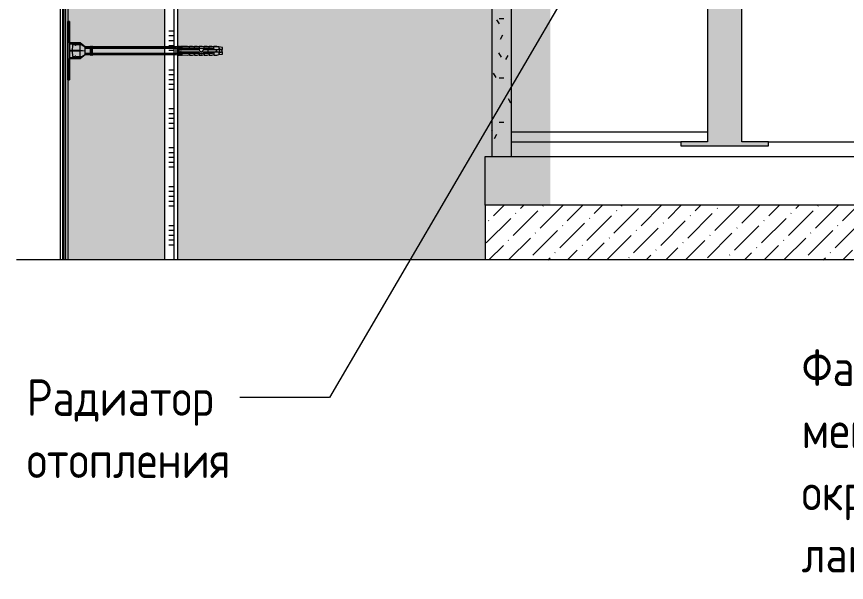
# Model space of a CAD drawing. Header units: millimetres. Extents: x 706 to 61221, y -16940 to 17865.
# Drawn here: x 13580 to 14432, y 3627 to 4208 of the extents above; entities that cross this region are included whole.
import ezdxf

# ---------------------------------------------------------------- set-up
doc = ezdxf.new("R2010")
doc.units = ezdxf.units.MM
for name, color, linetype, lineweight in [('Аннотация', 7, 'Continuous', 20), ('ТН_Крепеж', 7, 'Continuous', 20), ('Узлы', 7, 'Continuous', 20)]:
    doc.layers.add(name, color=color, linetype=linetype, lineweight=lineweight)
doc.layers.add('Линии', color=7, linetype='Continuous', lineweight=9, true_color=0x00a600)
doc.layers.add('Откосы оконные_dwg', color=7, linetype='Continuous', lineweight=9, true_color=0x767676)
doc.styles.add('GOST Common_2', font='GOST_Common.ttf', dxfattribs={"width": 0.9, "height": 37.5})

# ---------------------------------------------------------------- blocks, each defined once
blk = doc.blocks.new('Откосы оконные_dwg_Фасадный держатель_низ-4293964-Подиумы')
at = {"layer": 'ТН_Крепеж'}
for p, q in [((1956.54, 4677.14), (1957.04, 4677.16)), ((1957.54, 4677.18), (1958.04, 4677.2)), ((1958.54, 4677.22), (1959.04, 4677.24)), ((1959.54, 4677.26), (1960.04, 4677.28)), ((1987.04, 4670.53), (1987.04, 4675.53)), ((1956.54, 4668.93), (1957.04, 4668.91)), ((1957.54, 4668.89), (1958.04, 4668.87)), ((1958.54, 4668.85), (1959.04, 4668.83)), ((1959.54, 4668.81), (1960.04, 4668.78)), ((1959.66, 4672.03), (1977.54, 4672.03))]:
    blk.add_line(p, q, dxfattribs=at)
at = {"layer": 'ТН_Крепеж', "flags": 128}
for points in [[(1956.04, 4677.12), (1954.04, 4677.03), (1954.04, 4669.03), (1956.04, 4668.95)], [(1957.54, 4674.15), (1957.54, 4677.53), (1957.04, 4677.53), (1957.04, 4668.53), (1957.54, 4668.53), (1957.54, 4671.92)], [(1958.54, 4674.53), (1958.54, 4677.53), (1958.04, 4677.53), (1958.04, 4674.45)], [(1959.54, 4674.15), (1959.54, 4677.53), (1959.04, 4677.53), (1959.04, 4674.45)], [(1983.04, 4677.03), (1981.04, 4677.53), (1978.04, 4677.53), (1978.04, 4674.03), (1959.66, 4674.03)], [(1960.54, 4674.03), (1960.54, 4677.53), (1960.04, 4677.53), (1960.04, 4674.03)], [(1960.54, 4677.31), (1966.04, 4677.53), (1968.04, 4677.03)], [(1968.04, 4674.03), (1968.04, 4677.53), (1971.04, 4677.53), (1973.04, 4677.03)], [(1973.04, 4674.03), (1973.04, 4677.53), (1976.04, 4677.53), (1978.04, 4677.03)], [(1993.04, 4674.03), (1993.04, 4677.53), (1996.04, 4677.53), (1998.04, 4677.03), (1998.04, 4674.03), (1982.04, 4674.03)], [(1982.54, 4672.03), (1998.04, 4672.03), (1998.04, 4669.03), (2002.04, 4669.53), (2002.04, 4671.53), (2001.54, 4672.03), (2001.54, 4674.03), (2002.04, 4674.53), (2002.04, 4676.53), (1998.04, 4677.03)], [(1983.04, 4674.03), (1983.04, 4677.53), (1986.04, 4677.53), (1988.04, 4677.03)], [(1988.04, 4674.03), (1988.04, 4677.53), (1991.04, 4677.53), (1993.04, 4677.03)], [(1998.04, 4671.03), (1999.04, 4671.03), (1999.04, 4675.03), (1998.04, 4675.03)], [(1999.04, 4674.53), (2000.54, 4674.53), (2000.54, 4674.03), (2001.54, 4674.03)], [(1958.04, 4671.62), (1958.04, 4668.53), (1958.54, 4668.53), (1958.54, 4671.53)], [(1959.04, 4671.62), (1959.04, 4668.53), (1959.54, 4668.53), (1959.54, 4671.92)], [(1960.04, 4672.03), (1960.04, 4668.53), (1960.54, 4668.53), (1960.54, 4672.03)], [(1960.54, 4668.76), (1966.04, 4668.53), (1968.04, 4669.03)], [(1968.04, 4672.03), (1968.04, 4668.53), (1971.04, 4668.53), (1973.04, 4669.03)], [(1973.04, 4672.03), (1973.04, 4668.53), (1976.04, 4668.53), (1978.04, 4669.03)], [(1978.04, 4670.97), (1978.04, 4668.53), (1981.04, 4668.53), (1983.04, 4669.03)], [(1983.04, 4672.03), (1983.04, 4668.53), (1986.04, 4668.53), (1988.04, 4669.03)], [(1988.04, 4672.03), (1988.04, 4668.53), (1991.04, 4668.53), (1993.04, 4669.03)], [(1993.04, 4672.03), (1993.04, 4668.53), (1996.04, 4668.53), (1998.04, 4669.03)], [(1999.04, 4671.53), (2000.54, 4671.53), (2000.54, 4672.03), (2001.54, 4672.03)]]:
    blk.add_lwpolyline(points, dxfattribs=at)
blk.add_lwpolyline([(1956.04, 4668.53), (1956.54, 4668.53), (1956.54, 4677.53), (1956.04, 4677.53)], close=True, dxfattribs=at)
at = {"layer": 'ТН_Крепеж'}
for centre, radius, start, end in [((1958.54, 4673.03), 1.5, 41.81031, 318.18969), ((1959.66, 4673.03), 1, 90, 270), ((1980.04, 4674.03), 2, 180, 0), ((1980.04, 4672.56), 2.56, 191.95449, 348.04551)]:
    blk.add_arc(centre, radius, start, end, dxfattribs=at)
blk = doc.blocks.new('Откосы оконные_dwg_Фасадный держатель_верх-4293965-Подиумы')
at = {"layer": 'ТН_Крепеж'}
for p, q in [((1855.82, 4673.53), (1855.82, 4680.03)), ((1866.32, 4677.03), (1866.82, 4677.03)), ((1867.32, 4677.03), (1867.82, 4677.03)), ((1855.82, 4666.03), (1855.82, 4672.53)), ((1866.32, 4669.03), (1866.82, 4669.03)), ((1867.32, 4669.03), (1867.82, 4669.03))]:
    blk.add_line(p, q, dxfattribs=at)
at = {"layer": 'ТН_Крепеж', "flags": 128}
for points in [[(1844.82, 4643.03), (1842.82, 4643.03), (1842.82, 4703.03), (1844.82, 4703.03)], [(1865.82, 4668.53), (1866.32, 4668.53), (1866.32, 4677.53), (1865.82, 4677.53)], [(1866.82, 4668.53), (1867.32, 4668.53), (1867.32, 4677.53), (1866.82, 4677.53)], [(1867.82, 4668.53), (1868.32, 4668.53), (1868.32, 4677.53), (1867.82, 4677.53)]]:
    blk.add_lwpolyline(points, close=True, dxfattribs=at)
for points in [[(1844.82, 4665.03), (1855.82, 4665.03), (1860.82, 4669.03), (1860.82, 4677.03), (1855.82, 4681.03), (1844.82, 4681.03)], [(1844.82, 4680.03), (1855.82, 4680.03), (1860.82, 4677.03), (1865.82, 4677.03)], [(1844.82, 4673.53), (1855.82, 4673.53), (1860.82, 4673.03), (1855.82, 4672.53), (1844.82, 4672.53)], [(1844.82, 4666.03), (1855.82, 4666.03), (1860.82, 4669.03), (1865.82, 4669.03)]]:
    blk.add_lwpolyline(points, dxfattribs=at)
blk = doc.blocks.new('Откосы оконные_dwg__U17-4293966-Подиумы')
at = {"layer": 'ТН_Крепеж'}
for p, q in [((1868.32, 4677.03), (1954.04, 4677.03)), ((1868.32, 4669.03), (1954.04, 4669.03))]:
    blk.add_line(p, q, dxfattribs=at)
at = {"layer": 'ТН_Крепеж', "color": 8, "true_color": 0x767676, "flags": 128}
blk.add_lwpolyline([(1842.82, 4643.03), (1844.82, 4643.03), (1844.82, 4665.03), (1855.82, 4665.03), (1860.82, 4669.03), (1865.82, 4669.03), (1865.82, 4668.53), (1866.32, 4668.53), (1866.32, 4669.03), (1866.82, 4669.03), (1866.82, 4668.53), (1867.32, 4668.53), (1867.32, 4669.03), (1867.82, 4669.03), (1867.82, 4668.53), (1868.32, 4668.53), (1868.32, 4669.03), (1954.04, 4669.03), (1956.04, 4668.95), (1956.04, 4668.53), (1956.54, 4668.53), (1956.54, 4668.93), (1957.04, 4668.91), (1957.04, 4668.53), (1957.54, 4668.53), (1957.54, 4668.89), (1958.04, 4668.87), (1958.04, 4668.53), (1958.54, 4668.53), (1958.54, 4668.85), (1959.04, 4668.83), (1959.04, 4668.53), (1959.54, 4668.53), (1959.54, 4668.81), (1960.04, 4668.78), (1960.04, 4668.53), (1960.54, 4668.53), (1960.54, 4668.76), (1966.04, 4668.53), (1968.04, 4669.03), (1968.04, 4668.53), (1971.04, 4668.53), (1973.04, 4669.03), (1973.04, 4668.53), (1976.04, 4668.53), (1978.04, 4669.03), (1978.04, 4668.53), (1981.04, 4668.53), (1983.04, 4669.03), (1983.04, 4668.53), (1986.04, 4668.53), (1988.04, 4669.03), (1988.04, 4668.53), (1991.04, 4668.53), (1993.04, 4669.03), (1993.04, 4668.53), (1996.04, 4668.53), (1998.04, 4669.03), (2002.04, 4669.53), (2002.04, 4671.53), (2001.54, 4672.03), (2001.54, 4674.03), (2002.04, 4674.53), (2002.04, 4676.53), (1998.04, 4677.03), (1996.04, 4677.53), (1993.04, 4677.53), (1993.04, 4677.03), (1991.04, 4677.53), (1988.04, 4677.53), (1988.04, 4677.03), (1986.04, 4677.53), (1983.04, 4677.53), (1983.04, 4677.03), (1981.04, 4677.53), (1978.04, 4677.53), (1978.04, 4677.03), (1976.04, 4677.53), (1973.04, 4677.53), (1973.04, 4677.03), (1971.04, 4677.53), (1968.04, 4677.53), (1968.04, 4677.03), (1966.04, 4677.53), (1960.54, 4677.31), (1960.54, 4677.53), (1960.04, 4677.53), (1960.04, 4677.28), (1959.54, 4677.26), (1959.54, 4677.53), (1959.04, 4677.53), (1959.04, 4677.24), (1958.54, 4677.22), (1958.54, 4677.53), (1958.04, 4677.53), (1958.04, 4677.2), (1957.54, 4677.18), (1957.54, 4677.53), (1957.04, 4677.53), (1957.04, 4677.16), (1956.54, 4677.14), (1956.54, 4677.53), (1956.04, 4677.53), (1956.04, 4677.12), (1954.04, 4677.03), (1868.32, 4677.03), (1868.32, 4677.53), (1867.82, 4677.53), (1867.82, 4677.03), (1867.32, 4677.03), (1867.32, 4677.53), (1866.82, 4677.53), (1866.82, 4677.03), (1866.32, 4677.03), (1866.32, 4677.53), (1865.82, 4677.53), (1865.82, 4677.03), (1860.82, 4677.03), (1855.82, 4681.03), (1844.82, 4681.03), (1844.82, 4703.03), (1842.82, 4703.03)], close=True, dxfattribs=at)
at = {"layer": 'ТН_Крепеж', "flags": 128}
for points in [[(1850.32, 4679.03), (1847.82, 4679.03), (1847.32, 4673.03), (1847.82, 4667.03), (1850.32, 4667.03)], [(1851.32, 4667.03), (1857.45, 4667.03), (1860.82, 4669.03), (1860.82, 4670.53), (1991.54, 4670.53), (1996.54, 4673.03), (1991.54, 4675.53), (1860.82, 4675.53), (1860.82, 4677.03), (1857.45, 4679.03), (1851.32, 4679.03)]]:
    blk.add_lwpolyline(points, dxfattribs=at)
at = {"layer": 'ТН_Крепеж'}
for centre, start, end in [((1850.82, 4679.03), 180, 0), ((1850.82, 4667.03), 0, 180)]:
    blk.add_arc(centre, 0.5, start, end, dxfattribs=at)
for name in ['Откосы оконные_dwg_Фасадный держатель_верх-4293965-Подиумы', 'Откосы оконные_dwg_Фасадный держатель_низ-4293964-Подиумы']:
    blk.add_blockref(name, (0, 0))
blk = doc.blocks.new('ADSK_Обрыв_Линия - По умолчанию-5842671-Подиумы')
at = {"layer": 'Узлы'}
blk.add_line((7400.42, 3958.13), (6407.31, 3958.13), dxfattribs=at)

msp = doc.modelspace()

# ---------------------------------------------------------------- hatches: boundary and pattern name
at = {"layer": 'Узлы', "lineweight": 9}
h = msp.add_hatch(dxfattribs=at)
h.set_pattern_fill('FP_4', color=256, style=0, pattern_type=2)
h.set_pattern_definition([(0, (7217.277, 0), (60.96, 15.24), [5.029, -40.691, 5.029, -40.691, -243.84]), (0, (7217.277, 0), (60.96, 15.24), [-91.44, 5.029, -86.411, 5.029, -40.691, -106.68]), (0, (7217.277, 0), (60.96, 15.24), [-228.6, 5.029, -25.451, 5.029, -71.171]), (120, (7240.137, 7.62), (-43.678227, 45.172909), [5.029, -40.691, 5.029, -40.691, -243.84]), (120, (7240.137, 7.62), (-43.678227, 45.172909), [-91.44, 5.029, -86.411, 5.029, -40.691, -106.68]), (120, (7240.137, 7.62), (-43.678227, 45.172909), [-228.6, 5.029, -25.451, 5.029, -71.171]), (240, (7247.757, 38.1), (-17.281773, -60.412909), [5.029, -40.691, 5.029, -40.691, -243.84]), (240, (7247.757, 38.1), (-17.281773, -60.412909), [-91.44, 5.029, -86.411, 5.029, -40.691, -106.68]), (240, (7247.757, 38.1), (-17.281773, -60.412909), [-228.6, 5.029, -25.451, 5.029, -71.171])])
h.paths.add_polyline_path([(14068.087, 4064.378), (14088.087, 4064.378), (14088.087, 4733.261), (14248.087, 4733.261), (14248.087, 4914.357), (14228.087, 4914.357), (14228.087, 4753.261), (14068.087, 4753.261), (14068.087, 4516.642)])
at = {"layer": 'Узлы', "true_color": 0xc0c0c0}
h = msp.add_hatch(color=9, dxfattribs=at)
h.paths.add_polyline_path([(15360.574, 4075.378), (15423.074, 4075.378), (15423.074, 4079.378), (15395.574, 4079.378), (15395.574, 4485.378), (15360.574, 4485.378), (15360.574, 4079.378), (15333.074, 4079.378), (15333.074, 4075.378)])
h.paths.add_polyline_path([(14795.831, 4075.378), (14823.331, 4075.378), (14823.331, 4079.378), (14795.831, 4079.378), (14795.831, 4915.378), (14760.831, 4915.378), (14760.831, 4079.378), (14733.331, 4079.378), (14733.331, 4075.378), (14760.831, 4075.378)])
h.paths.add_polyline_path([(14279.722, 4075.378), (14352.222, 4075.378), (14352.222, 4079.378), (14324.722, 4079.378), (14324.722, 4915.378), (14289.722, 4915.378), (14289.722, 4079.378), (14262.222, 4079.378), (14262.222, 4075.378)])
at = {"layer": 'Узлы', "true_color": 0xffffff}
for points in [[(13732.087, 3958.128), (13732.087, 4863.253), (13632.299, 4863.253), (13632.087, 4843.275), (13632.087, 3958.128)], [(13745.057, 3958.128), (14061.087, 3958.128), (14061.087, 4014.378), (14128.087, 4014.378), (14128.087, 4843.266), (13745.057, 4843.266), (13745.057, 4064.378)]]:
    msp.add_hatch(color=7, dxfattribs=at).paths.add_polyline_path(points)
at = {"layer": 'Узлы', "lineweight": 9}
h = msp.add_hatch(dxfattribs=at)
h.set_pattern_fill('FP_7', color=256, style=0, pattern_type=2)
h.set_pattern_definition([(45, (7217.277, 0), (7.57665, 27.782933), [35.719, -7.144, 0.50292, -6.641])])
h.paths.add_polyline_path([(14061.087, 3958.128), (14617.695, 3958.128), (14642.837, 3984.109), (14651.087, 3958.128), (15639.836, 3958.128), (15639.836, 3968.378), (15613.856, 3976.628), (15639.836, 4001.77), (15639.836, 4014.378), (14061.087, 4014.378)])

# ---------------------------------------------------------------- linework, layer by layer
at = {"layer": 'Аннотация', "lineweight": 9}
for p, q in [((14269.782, 4447.48), (13900.967, 3816.57)), ((13900.967, 3816.57), (13808.9, 3816.57))]:
    msp.add_line(p, q, dxfattribs=at)
at = {"layer": 'Аннотация'}
msp.add_line((13624.587, 3958.128), (13579.587, 3958.128), dxfattribs=at)
at = {"layer": 'Линии', "color": 7}
for p, q in [((14289.722, 4915.378), (14289.722, 4079.378)), ((14324.722, 4079.378), (14324.722, 4915.378)), ((13632.087, 4863.253), (13632.087, 3958.128)), ((13732.087, 3958.128), (13732.087, 4863.253)), ((13627.087, 3958.128), (13627.087, 4845.378)), ((13624.587, 3958.128), (13624.587, 4843.355)), ((13745.057, 4843.266), (13745.057, 3958.128)), ((13628.087, 4823.261), (13628.087, 3958.128)), ((13630.087, 3958.128), (13630.087, 4823.27)), ((14289.722, 4089.378), (14088.087, 4089.378)), ((14289.722, 4079.378), (14262.222, 4079.378)), ((14262.222, 4079.378), (14262.222, 4075.378)), ((14352.222, 4079.378), (14324.722, 4079.378)), ((14352.222, 4075.378), (14352.222, 4079.378)), ((14262.222, 4075.378), (14352.222, 4075.378)), ((15639.836, 4014.378), (14061.087, 4014.378)), ((14061.087, 4014.378), (14061.087, 3958.128))]:
    msp.add_line(p, q, dxfattribs=at)
at = {"layer": 'Линии', "color": 7, "lineweight": 20}
for p, q in [((13741.087, 4843.261), (13741.087, 3958.128)), ((14068.087, 4753.261), (14068.087, 4064.378)), ((14088.087, 4064.378), (14088.087, 4733.261)), ((13741.087, 4193.261), (13736.087, 4193.261)), ((13741.087, 4188.261), (13736.087, 4188.261)), ((13741.087, 4183.261), (13736.087, 4183.261)), ((13741.087, 4178.261), (13736.087, 4178.261)), ((13741.087, 4173.261), (13736.087, 4173.261)), ((13741.087, 4153.261), (13736.087, 4153.261)), ((13741.087, 4148.261), (13736.087, 4148.261)), ((13741.087, 4143.261), (13736.087, 4143.261)), ((13741.087, 4138.261), (13736.087, 4138.261)), ((13741.087, 4133.261), (13736.087, 4133.261)), ((13741.087, 4113.261), (13736.087, 4113.261)), ((13741.087, 4108.261), (13736.087, 4108.261)), ((13741.087, 4103.261), (13736.087, 4103.261)), ((13741.087, 4098.261), (13736.087, 4098.261)), ((13741.087, 4093.261), (13736.087, 4093.261)), ((14088.087, 4079.378), (14262.222, 4079.378)), ((14352.222, 4079.378), (14733.331, 4079.378)), ((13741.087, 4073.261), (13736.087, 4073.261)), ((13741.087, 4068.261), (13736.087, 4068.261)), ((13741.087, 4063.261), (13736.087, 4063.261)), ((14061.087, 4064.378), (15639.836, 4064.378)), ((14061.087, 4014.378), (14061.087, 4064.378)), ((14068.087, 4064.378), (14088.087, 4064.378)), ((13741.087, 4058.261), (13736.087, 4058.261)), ((13741.087, 4053.261), (13736.087, 4053.261)), ((13741.087, 4033.261), (13736.087, 4033.261)), ((13741.087, 4028.261), (13736.087, 4028.261)), ((13741.087, 4023.261), (13736.087, 4023.261)), ((13741.087, 4018.261), (13736.087, 4018.261)), ((13741.087, 4013.261), (13736.087, 4013.261)), ((13741.087, 3993.261), (13736.087, 3993.261)), ((13741.087, 3988.261), (13736.087, 3988.261)), ((13741.087, 3983.261), (13736.087, 3983.261)), ((13741.087, 3978.261), (13736.087, 3978.261)), ((13741.087, 3973.261), (13736.087, 3973.261))]:
    msp.add_line(p, q, dxfattribs=at)

# ---------------------------------------------------------------- block references
at = {"layer": 'Откосы оконные_dwg', "color": 7, "lineweight": 20}
msp.add_blockref('Откосы оконные_dwg__U17-4293966-Подиумы', (11789.263, -500), dxfattribs=at)
at = {"layer": 'Узлы'}
msp.add_blockref('ADSK_Обрыв_Линия - По умолчанию-5842671-Подиумы', (7217.277, 0), dxfattribs=at)

# ---------------------------------------------------------------- texts
at = {"layer": 'Аннотация', "lineweight": 9, "char_height": 37.5, "attachment_point": 1, "line_spacing_factor": 1.022766, "style": 'GOST Common_2'}
for s, insert, width in [('\\pxt1.44,2.88,4.32,5.76,7.2,8.64,10.08,11.52,12.96,14.4,15.84,17.28,18.72,20.16,21.6,23.04,24.48,25.92,27.36,28.8,30.24,31.68,33.12,34.56,36,37.44,38.88,40.32,41.76,43.2,44.64,46.08;{Фанера толщиной не менее 15 мм, окрашенная матовым лаком с обеих сторон }', (14386.299, 3866.182), 458.055), ('\\pxt1.44,2.88,4.32,5.76,7.2,8.64,10.08,11.52,12.96,14.4,15.84,17.28,18.72,20.16,21.6,23.04,24.48,25.92,27.36,28.8,30.24,31.68,33.12,34.56,36,37.44,38.88,40.32,41.76,43.2,44.64,46.08;{Радиатор отопления}', (13590.123, 3835.349), 310.77)]:
    msp.add_mtext(s, dxfattribs=dict(at, insert=insert, width=width))

doc.saveas('drawing.dxf')
